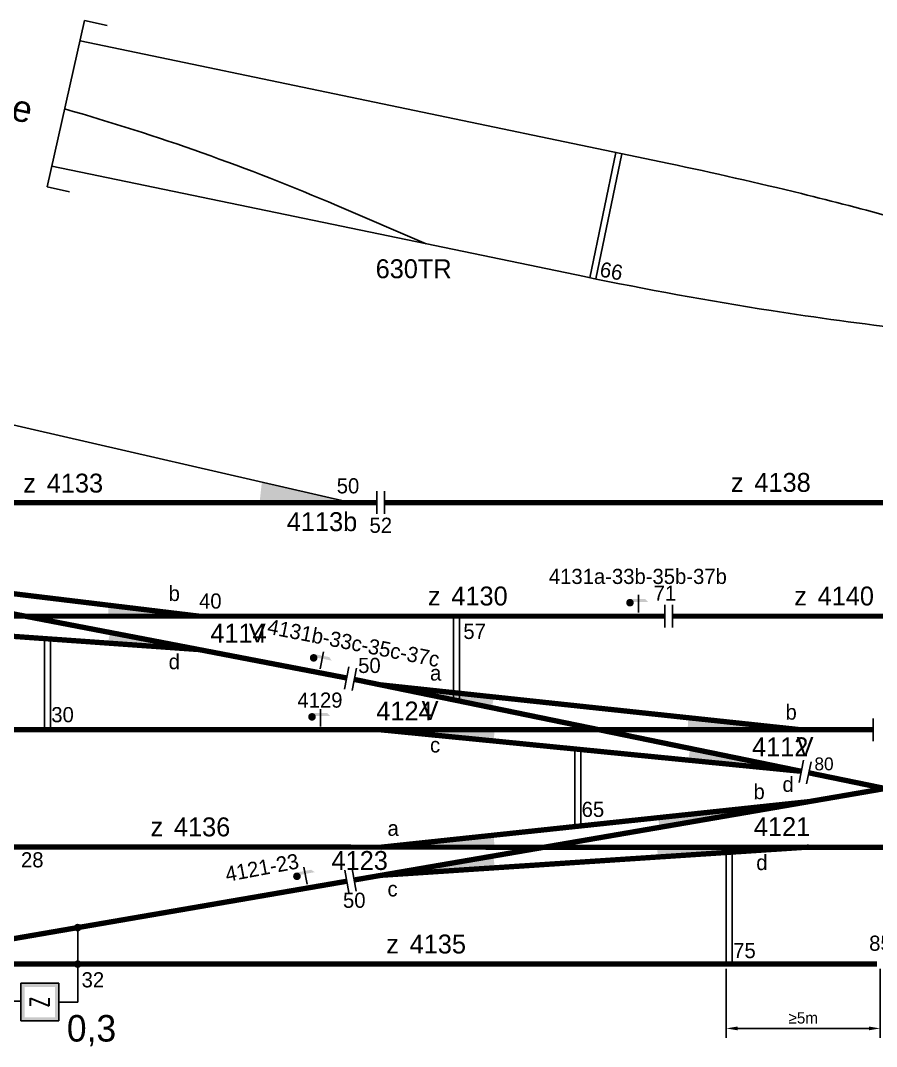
# Model space of a CAD drawing. Header units: metres. Extents: x 0 to 4410, y 0 to 594.
# Drawn here: x 2815.9 to 2928.8, y 256.2 to 391.6 of the extents above; entities that cross this region are included whole.
import ezdxf
from ezdxf.enums import TextEntityAlignment as Align

# ---------------------------------------------------------------- set-up
doc = ezdxf.new("R2010")
doc.units = ezdxf.units.M
doc.header["$PDSIZE"] = 1
doc.linetypes.add('AXES', pattern=[36, 18, -6, 6, -6])
doc.linetypes.add('CONTINU', pattern=[5000, 5000, 0])
doc.layers.get('DEFPOINTS').update_dxf_attribs({"linetype": 'CONTINU'})
for name, color, linetype in [('7', 7, 'CONTINU'), ('PRI ES', 7, 'Continuous'), ('voies', 7, 'Continuous')]:
    doc.layers.add(name, color=color, linetype=linetype)
doc.layers.add('Pk invisible', color=250, linetype='Continuous', plot=False)
doc.styles.add('es_norme', font='es_isocp.shx')
doc.styles.add('ISO8C1', font='es_isocp.shx')
doc.styles.add('SIMPLEX', font='simplex', dxfattribs={"width": 0.7})
doc.dimstyles.new('ISO-25', dxfattribs={"dimtxt": 2.5, "dimasz": 2.5, "dimexe": 1.25, "dimexo": 0.625, "dimtad": 1, "dimtxsty": 'Standard', "dimcen": 2.5, "dimadec": 0, "dimazin": 0, "dimtfac": 1, "dimtmove": 0, "dimatfit": 3, "dimfxl": 1, "dimarcsym": 0})

# ---------------------------------------------------------------- blocks, each defined once
blk = doc.blocks.new('TCR')
at = {"linetype": 'Continuous'}
for p, q in [((2.5, 7.5), (-2.5, 7.5)), ((-2.5, 7.5), (-2.5, 2.5)), ((2.5, 2.5), (2.5, 7.5)), ((-2.5, 2.5), (0, 2.5)), ((0, 0), (0, 2.5)), ((0, 2.5), (2.5, 2.5))]:
    blk.add_line(p, q, dxfattribs=at)
for points in [[(-2.5, 7.5), (2.5, 7.5), (-2, 7), (2, 7)], [(-2.5, 2.5), (-2.5, 7.5), (-2, 3), (-2, 7)], [(2.5, 7.5), (2.5, 2.5), (2, 7), (2, 3)], [(2.5, 2.5), (-2.5, 2.5), (2, 3), (-2, 3)]]:
    blk.add_solid(points, dxfattribs=at)
at = {"linetype": 'Continuous', "style": 'SIMPLEX', "width": 0.7}
blk.add_attdef('OO', text='', height=2.5, dxfattribs=at).set_placement((0, 5), align=Align.MIDDLE)
blk = doc.blocks.new('TCD')
at = {"linetype": 'Continuous'}
for p, q in [((-2.5, 7.5), (-2.5, 2.5)), ((2.5, 7.5), (-2.5, 7.5)), ((2.5, 2.5), (2.5, 7.5)), ((-2.5, 2.5), (0, 2.5)), ((0, 2.5), (2.5, 2.5)), ((0, 0), (0, 2.5))]:
    blk.add_line(p, q, dxfattribs=at)
at = {"linetype": 'Continuous', "style": 'SIMPLEX', "width": 0.7}
blk.add_attdef('OO', text='', height=2.5, dxfattribs=at).set_placement((0, 5), align=Align.MIDDLE)
blk = doc.blocks.new('nzone')
at = {"style": 'es_norme'}
blk.add_text('z', height=2.5, dxfattribs=at).set_placement((-1.78, 1.41))
blk.add_attdef('ZONE', (1.31, 1.41), '', height=2.5, dxfattribs=at)
blk = doc.blocks.new('*U135', base_point=(3533.5, 726.77))
at = {"linetype": 'Continuous'}
for p, q in [((3533.1, 726.73), (3533.1, 736.97)), ((3533.9, 726.81), (3533.9, 736.89))]:
    blk.add_line(p, q, dxfattribs=at)
blk = doc.blocks.new('*U139', base_point=(3553.5, 723.33))
at = {"linetype": 'Continuous'}
for p, q in [((3553.1, 708.56), (3553.1, 723.31)), ((3553.9, 708.56), (3553.9, 723.37))]:
    blk.add_line(p, q, dxfattribs=at)
blk = doc.blocks.new('*U141', base_point=(3463.5, 751.51))
at = {"linetype": 'Continuous'}
for p, q in [((3463.1, 739.5), (3463.1, 751.55)), ((3463.9, 739.5), (3463.9, 751.49))]:
    blk.add_line(p, q, dxfattribs=at)
blk = doc.blocks.new('*U142', base_point=(3517.5, 743.37))
at = {"linetype": 'Continuous'}
for p, q in [((3517.1, 743.46), (3517.1, 754.5)), ((3517.9, 743.29), (3517.9, 754.5))]:
    blk.add_line(p, q, dxfattribs=at)
blk = doc.blocks.new('PDI_')
at = {"linetype": 'AXES'}
blk.add_line((0, 2.81), (0, 0.5), dxfattribs=at)
at = {"const_width": 0.5}
blk.add_lwpolyline([(-1.36, 1.78, 1), (-0.86, 1.78, 1)], format="xyb", close=True, dxfattribs=at)
blk.add_solid([(-1.11, 2.28), (0.89, 2.28), (-0.62, 1.88), (1.29, 1.88)])
at = {"style": 'ISO8C1'}
blk.add_attdef('XX', text='', height=2, dxfattribs=at).set_placement((-0.07, 4.25), align=Align.CENTER)
blk.add_attdef('TYPE', text='', height=2.5, dxfattribs=at).set_placement((-3.46, 1.11), align=Align.RIGHT)
blk = doc.blocks.new('*D178')
at = {"layer": '7', "color": 0, "linetype": 'Continuous', "lineweight": -2, "transparency": 16777216}
for p, q in [((2909.01, 266.44), (2909.01, 257.33)), ((2929.34, 266.44), (2929.34, 257.33)), ((2910.51, 258.58), (2927.84, 258.58))]:
    blk.add_line(p, q, dxfattribs=at)
at = {"layer": '7', "color": 0, "linetype": 'Continuous', "transparency": 16777216}
for points in [[(2910.51, 258.83), (2910.51, 258.33), (2909.01, 258.58)], [(2927.84, 258.83), (2927.84, 258.33), (2929.34, 258.58)]]:
    blk.add_solid(points, dxfattribs=at)
at = {"layer": 'DEFPOINTS', "color": 0, "linetype": 'Continuous', "transparency": 16777216}
for p in [(2909.01, 267.06), (2929.34, 267.06), (2929.34, 258.58)]:
    blk.add_point(p, dxfattribs=at)
at = {"layer": '7', "color": 0, "linetype": 'Continuous', "transparency": 16777216, "insert": (2919.17, 259.96), "char_height": 1.5, "attachment_point": 5}
blk.add_mtext('≥5m', dxfattribs=at)

msp = doc.modelspace()

# ---------------------------------------------------------------- linework, layer by layer
for p, q in [((2824.326, 391.63), (2819.362, 369.689)), ((2827.299, 390.958), (2824.326, 391.63)), ((2822.334, 369.016), (2819.362, 369.689))]:
    msp.add_line(p, q)
at = {"linetype": 'Continuous'}
for p, q in [((2823.717, 388.938), (2901.43, 372.749)), ((2891.009, 357.674), (2894.452, 374.203)), ((2891.793, 357.513), (2895.235, 374.04)), ((2819.981, 372.424), (2890.309, 357.819)), ((2823.411, 272), (2823.411, 262.065))]:
    msp.add_line(p, q, dxfattribs=at)
at = {"linetype": 'Continuous', "const_width": 0.7}
for points in [[(2766.453, 328), (2862.911, 328)], [(2863.911, 328), (2960.911, 328)], [(2858.92, 304.84), (2769.902, 321.954)], [(2918.921, 292.521), (2859.902, 304.651)], [(2929.971, 290.25), (2919.901, 292.32)], [(2769.511, 267.065), (2928.911, 267.065)]]:
    msp.add_lwpolyline(points, dxfattribs=at)
at = {"const_width": 0.7}
for points in [[(2759.417, 313), (2900.911, 313)], [(2901.911, 313), (2998.911, 313)], [(2791.911, 298), (2928.411, 298)], [(2793.911, 282.524), (3154.913, 282.442)]]:
    msp.add_lwpolyline(points, dxfattribs=at)
at = {"linetype": 'Continuous', "const_width": 0.5}
for points in [[(2823.161, 271.889, 1), (2823.661, 271.889, 1)], [(2823.161, 267.065, 1), (2823.661, 267.065, 1)]]:
    msp.add_lwpolyline(points, format="xyb", close=True, dxfattribs=at)
at = {"layer": 'voies', "linetype": 'Continuous'}
for p, q in [((2869.411, 362.158), (2857.621, 367.207)), ((2784.386, 345.25), (2859.411, 328)), ((2862.911, 326.5), (2862.911, 329.5)), ((2863.911, 326.5), (2863.911, 329.5)), ((2900.911, 311.5), (2900.911, 314.5)), ((2901.911, 311.5), (2901.911, 314.5)), ((2858.637, 303.367), (2859.203, 306.313)), ((2859.619, 303.178), (2860.185, 306.124)), ((2928.411, 296.5), (2928.411, 299.5)), ((2918.619, 291.052), (2919.223, 293.99)), ((2919.599, 290.85), (2920.203, 293.789)), ((2859.173, 276.529), (2858.664, 279.486)), ((2860.159, 276.699), (2859.649, 279.655))]:
    msp.add_line(p, q, dxfattribs=at)
at = {"layer": 'voies', "linetype": 'Continuous', "const_width": 0.7}
for points in [[(2777.411, 320.51), (2839.411, 313)], [(2777.411, 313), (2839.411, 308.591)], [(2863.403, 303.932), (2918.911, 298)], [(2863.411, 298), (2918.921, 292.521)], [(2859.904, 278.177), (2929.971, 290.25)], [(2863.411, 282.5), (2919.911, 288.517)], [(2863.493, 278.796), (2919.911, 282.524)], [(2795.411, 267.065), (2858.918, 278.007)]]:
    msp.add_lwpolyline(points, dxfattribs=at)
at = {"layer": 'voies', "linetype": 'Continuous'}
for centre, radius, start, end in [((2739.532, 91.426), 300, 66.81964, 74.10691), ((2799.464, -116.743), 500, 76.17699, 78.23307), ((2799.464, -116.743), 500, 73.21634, 76.17699), ((2991.954, 847.378), 500, 258.27058, 261.13692), ((2991.954, 847.378), 500, 261.13692, 265.32064)]:
    msp.add_arc(centre, radius, start, end, dxfattribs=at)
for points in [[(2859.411, 328), (2847.716, 330.689), (2847.411, 328)], [(2839.411, 313), (2827.411, 313), (2827.498, 314.443)], [(2839.411, 308.591), (2827.441, 309.442), (2827.627, 310.856)], [(2863.403, 303.932), (2878.318, 302.338), (2878.095, 300.912)], [(2918.911, 298), (2903.911, 298), (2903.996, 299.594)], [(2863.411, 298), (2878.411, 298), (2878.339, 296.527)], [(2918.921, 292.521), (2903.994, 293.994), (2904.229, 295.541)], [(2919.911, 288.517), (2900.202, 285.121), (2900.024, 286.399)], [(2863.411, 282.5), (2878.411, 282.527), (2878.327, 284.088)], [(2919.911, 282.524), (2899.955, 281.205), (2899.911, 282.524)], [(2863.493, 278.796), (2878.275, 281.343), (2878.46, 279.785)]]:
    msp.add_solid(points, dxfattribs=at)

# ---------------------------------------------------------------- block references
at = {"linetype": 'Continuous'}
for p, values in [((2818.015, 327.905), {'ZONE': '4133'}), ((2911.411, 328), {'ZONE': '4138'}), ((2871.411, 313), {'ZONE': '4130'}), ((2919.755, 313), {'ZONE': '4140'}), ((2834.796, 282.524), {'ZONE': '4136'}), ((2865.911, 267.065), {'ZONE': '4135'})]:
    msp.add_blockref('nzone', p, dxfattribs=at).add_auto_attribs(values)
at = {"linetype": 'AXES'}
msp.add_blockref('PDI_', (2897.411, 313), dxfattribs=at).add_auto_attribs({'XX': '4131a-33b-35b-37b'})
at = {"linetype": 'Continuous'}
for name, p in [('*U142', (2873.411, 301.875)), ('*U141', (2819.411, 310.013)), ('*U135', (2889.411, 285.269)), ('*U139', (2909.411, 281.83))]:
    msp.add_blockref(name, p, dxfattribs=at)
at = {"linetype": 'AXES'}
ref = msp.add_blockref('PDI_', (2855.301, 305.536), dxfattribs=dict(at, rotation=348.9078466632686))
ref.add_attrib('XX', '4131b-33c-35c-37c', dxfattribs={"height": 2, "rotation": 348.90785, "style": 'ISO8C1'}).set_placement((2859.627, 308.486), align=Align.CENTER)
ref = msp.add_blockref('PDI_', (2855.445, 297.927), dxfattribs=at)
ref.add_attrib('XX', '4129', dxfattribs={"height": 2, "style": 'ISO8C1'}).set_placement((2855.384, 300.921), align=Align.CENTER)
ref = msp.add_blockref('PDI_', (2853.766, 277.12), dxfattribs=dict(at, rotation=10.71772107666648))
ref.add_attrib('XX', '4121-23', dxfattribs={"height": 2, "rotation": 10.71772, "style": 'ISO8C1'}).set_placement((2847.914, 278.823), align=Align.CENTER)
at = {"linetype": 'Continuous'}
ref = msp.add_blockref('TCD', (2815.911, 262.16), dxfattribs=dict(at, rotation=90))
ref.add_attrib('OO', '30', dxfattribs={"linetype": 'CONTINU', "height": 2.5, "rotation": 90, "style": 'es_norme'}).set_placement((2810.911, 262.16), align=Align.MIDDLE)
ref = msp.add_blockref('TCR', (2823.411, 262.065), dxfattribs=dict(at, rotation=90))
ref.add_attrib('OO', 'Z', dxfattribs={"linetype": 'CONTINU', "height": 2.5, "rotation": 90, "style": 'SIMPLEX', "width": 0.7}).set_placement((2818.411, 262.065), align=Align.MIDDLE)

# ---------------------------------------------------------------- texts
at = {"linetype": 'Continuous', "style": 'es_norme'}
msp.add_text('Cabade', height=3.5, rotation=348.23307, dxfattribs=at).set_placement((2808.993, 379.695), align=Align.CENTER)
for s, height, p in [('630TR', 2.5, (2862.731, 357.611)), ('b', 2, (2835.411, 315)), ('d', 2, (2835.411, 306)), ('a', 2, (2869.911, 304.5)), ('b', 2, (2916.83, 299.338)), ('c', 2, (2869.911, 295)), ('d', 2, (2916.43, 289.807)), ('b', 2, (2912.606, 288.843)), ('a', 2, (2864.299, 284)), ('d', 2, (2912.971, 279.479)), ('c', 2, (2864.299, 276))]:
    msp.add_text(s, height=height, dxfattribs=at).set_placement(p)
at = {"style": 'es_norme'}
for s, p in [('4113b', (2851.006, 324.225)), ('4121', (2912.652, 283.964)), ('4123', (2856.911, 279.5))]:
    msp.add_text(s, height=2.5, dxfattribs=at).set_placement(p)
for s, p in [('4114', (2840.911, 310.75)), ('V', (2846.008, 310.779)), ('4124', (2862.819, 300.478)), ('V', (2868.804, 300.548)), ('4112', (2912.411, 295.75)), ('V', (2918.293, 295.779))]:
    msp.add_text(s, height=2.5, dxfattribs=at).set_placement(p, align=Align.MIDDLE_LEFT)
for s, p in [('57', (2875.794, 310.989)), ('65', (2891.411, 287.5)), ('28', (2817.411, 280.838)), ('75', (2911.411, 268.859))]:
    msp.add_text(s, height=2, dxfattribs=at).set_placement(p, align=Align.MIDDLE_CENTER)
at = {"linetype": 'Continuous', "style": 'es_norme'}
msp.add_text('32', height=2, dxfattribs=at).set_placement((2825.411, 265), align=Align.MIDDLE)
at = {"linetype": 'Continuous', "lineweight": 50, "style": 'es_norme'}
msp.add_text('0,3', height=3.5, dxfattribs=at).set_placement((2825.231, 258.597), align=Align.MIDDLE_CENTER)
at = {"layer": 'Pk invisible', "style": 'es_norme'}
msp.add_text('66', height=2, rotation=349.27272, dxfattribs=at).set_placement((2892.201, 357.855))
msp.add_text('50', height=2, dxfattribs=at).set_placement((2857.596, 329.209))
for s, p in [('52', (2863.411, 325)), ('71', (2900.911, 316.028)), ('40', (2840.911, 315)), ('50', (2861.911, 306.5)), ('50', (2859.911, 275.5)), ('85', (2929.36, 269.829))]:
    msp.add_text(s, height=2, dxfattribs=at).set_placement(p, align=Align.MIDDLE_CENTER)
at = {"layer": 'Pk invisible', "linetype": 'Continuous', "style": 'es_norme'}
msp.add_text('80', height=1.7, dxfattribs=at).set_placement((2921.911, 293.5), align=Align.MIDDLE_CENTER)
at = {"layer": 'PRI ES', "style": 'es_norme'}
msp.add_text('30', height=2, dxfattribs=at).set_placement((2821.411, 300), align=Align.MIDDLE_CENTER)

# ---------------------------------------------------------------- dimensions: what is measured, and where the dimension line sits
at = {"layer": '7', "color": 0, "linetype": 'Continuous'}
dim = msp.add_linear_dim(base=(2929.336, 258.584), p1=(2909.011, 267.065), p2=(2929.336, 267.065), text='≥5m', dimstyle='ISO-25', override={"dimtxt": 1.5, "dimasz": 1.5}, dxfattribs=at)
dim.commit()
dim.dimension.update_dxf_attribs({"geometry": '*D178', "text_midpoint": (2919.174, 259.959)})

doc.saveas('drawing.dxf')
